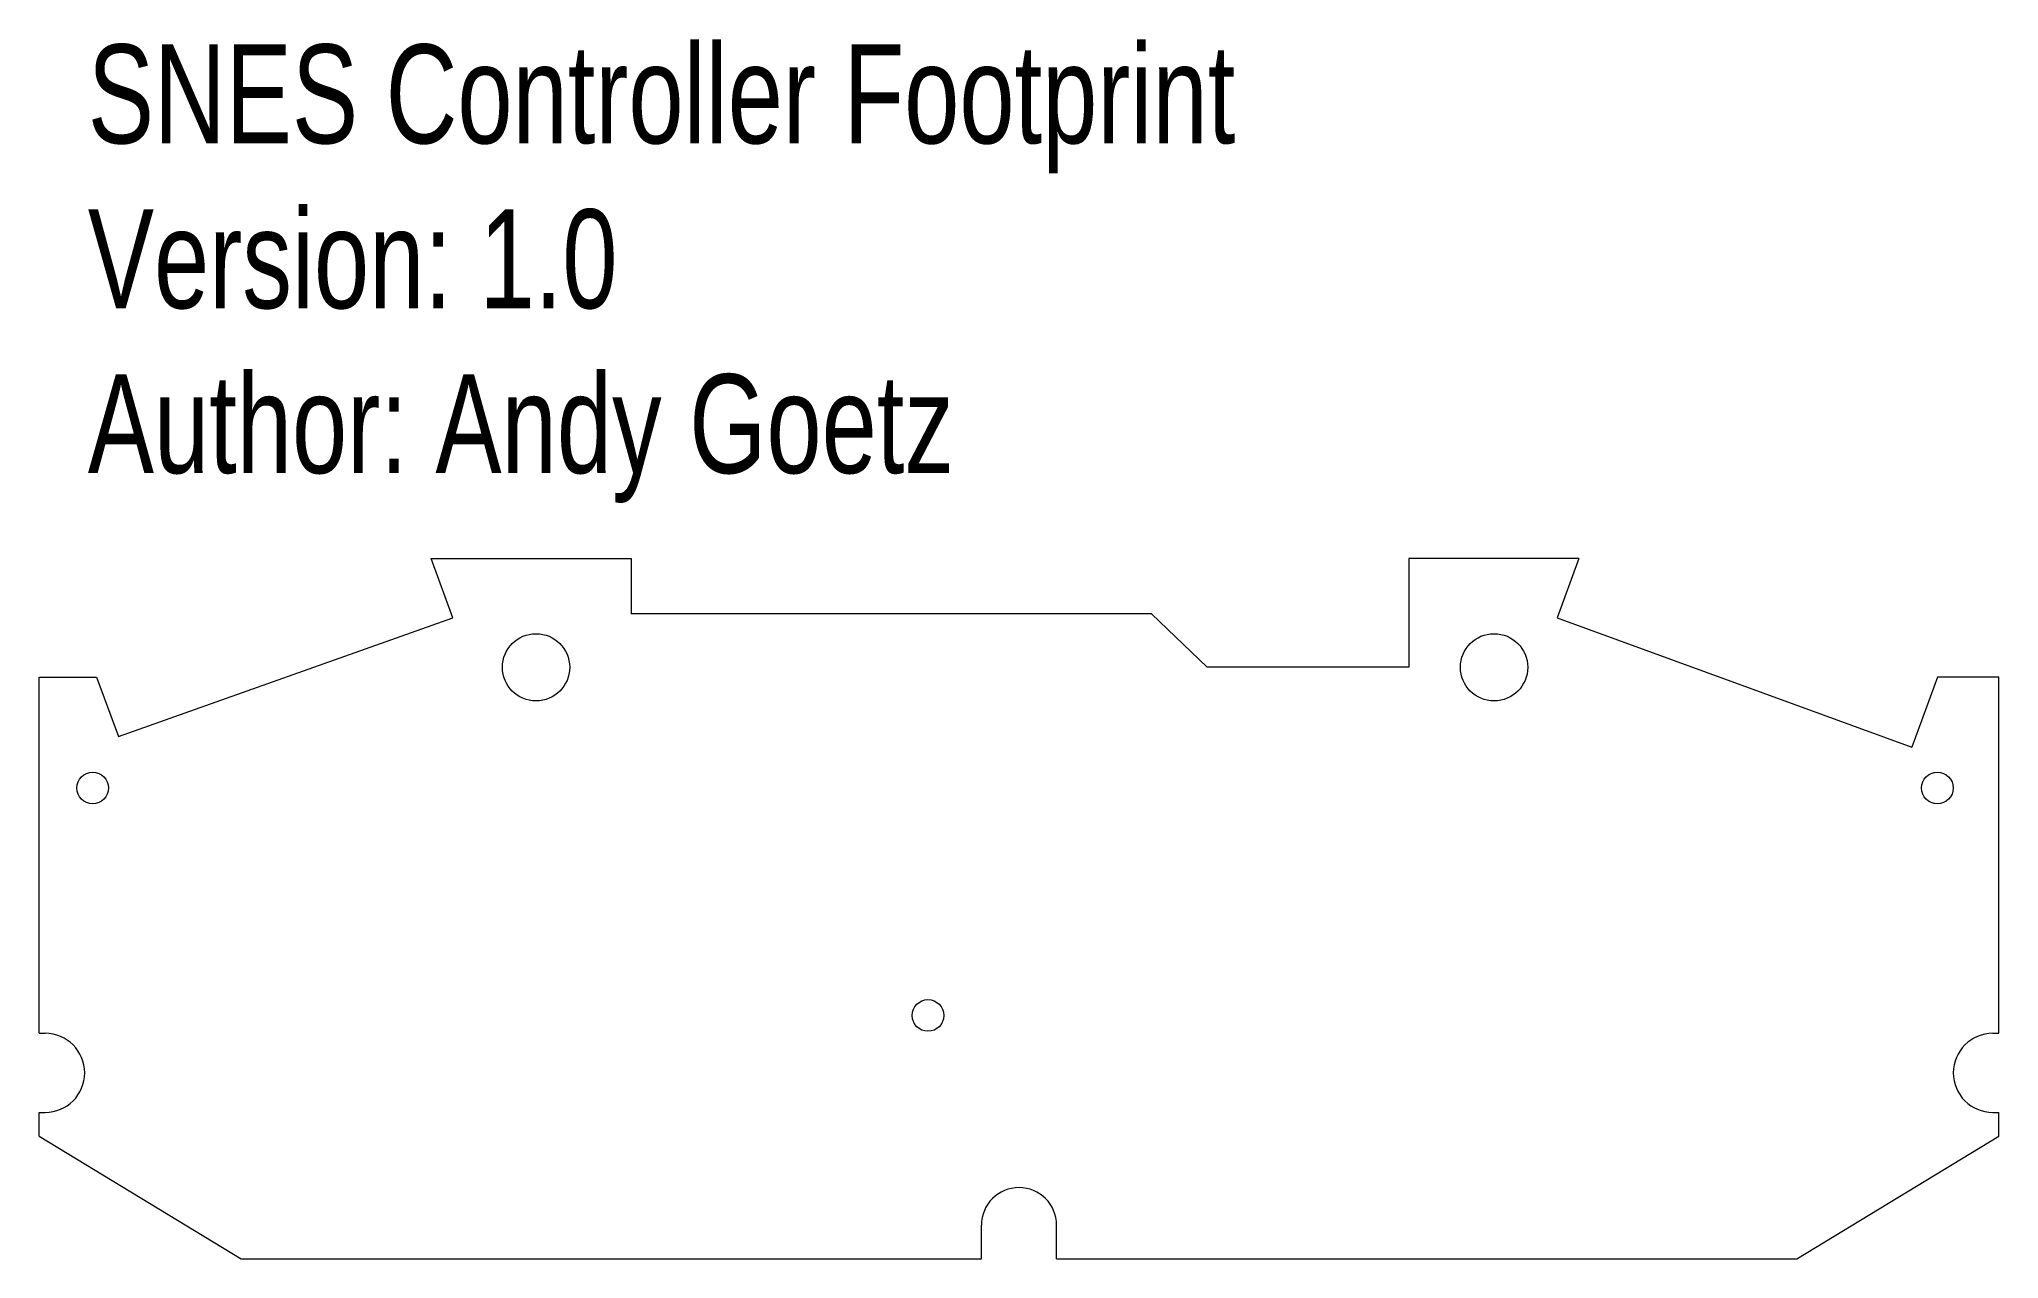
# Model space of a CAD drawing. Extents: x 0 to 4950, y 0 to 3083.
import ezdxf

# ---------------------------------------------------------------- set-up
doc = ezdxf.new("R2010")
doc.units = 9
doc.layers.get('0').update_dxf_attribs({"linetype": 'CONTINUOUS', "lineweight": 0})
doc.styles.get("Standard").update_dxf_attribs({"font": 'txt', "width": 0.75})

msp = doc.modelspace()

# ---------------------------------------------------------------- linework, layer by layer
for p, q in [((1045, 1620), (990, 1770)), ((990, 1770), (1495, 1770)), ((1495, 1770), (1495, 1630)), ((3460, 1770), (3460, 1495)), ((3889, 1770), (3460, 1770)), ((3889, 1770), (3834.3, 1619.6)), ((200, 1320), (1045, 1620)), ((2290, 1630), (1495, 1630)), ((2810, 1630), (2290, 1630)), ((2950, 1495), (2810, 1630)), ((3834.3, 1619.6), (4730.7, 1293.4)), ((3460, 1495), (2950, 1495)), ((0, 570), (0, 1470)), ((0, 1470), (145, 1470)), ((145, 1470), (200, 1320)), ((4795, 1470), (4730.7, 1293.4)), ((4950, 1470), (4795, 1470)), ((4950, 570), (4950, 1470)), ((0, 570), (15, 570)), ((4935, 570), (4950, 570)), ((0, 310), (0, 370)), ((0, 370), (15, 370)), ((4935, 370), (4950, 370)), ((4950, 310), (4950, 370)), ((4950, 370), (4950, 370)), ((0, 310), (510, 0)), ((4440, 0), (4950, 310)), ((2380, 0), (2380, 85)), ((2570, 0), (2570, 85)), ((510, 0), (2380, 0)), ((2380, 0), (2380, 0)), ((2380, 0), (2380, 0)), ((2570, 0), (4440, 0))]:
    msp.add_line(p, q)
for centre, radius in [((1255, 1495), 85), ((3675, 1495), 85), ((135, 1190), 40), ((4795, 1190), 40), ((2245, 615), 40)]:
    msp.add_circle(centre, radius)
for centre, radius, start, end in [((15, 470), 100, 270, 90), ((4935, 470), 100, 90, 270), ((2475, 85), 95, 360, 180)]:
    msp.add_arc(centre, radius, start, end)

# ---------------------------------------------------------------- texts
at = {"insert": (122.8, 3069.2), "char_height": 250, "width": 100, "attachment_point": 1}
msp.add_mtext('SNES\\~Controller\\~Footprint\\PVersion:\\~1.0\\PAuthor:\\~Andy\\~Goetz', dxfattribs=at)

doc.saveas('drawing.dxf')
